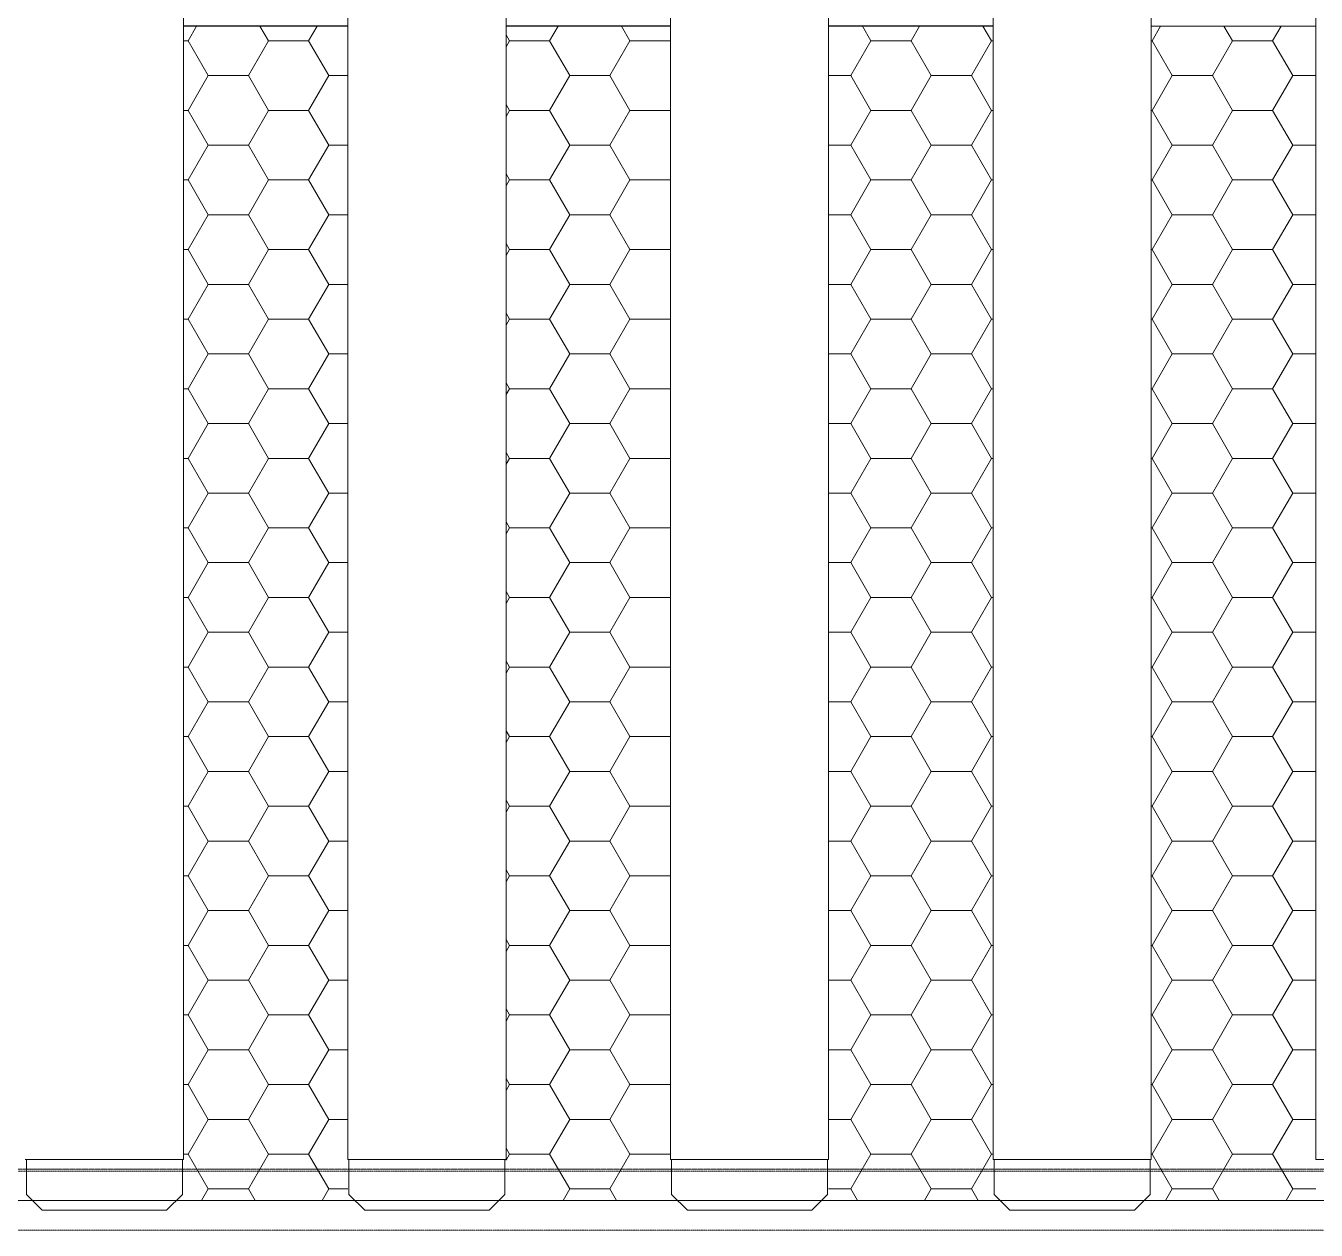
# Model space of a CAD drawing. Header units: millimetres. Extents: x -17070 to 42260, y -291348 to 33880.
# Drawn here: x 16953 to 18177, y 21169 to 22312 of the extents above; entities that cross this region are included whole.
import ezdxf

# ---------------------------------------------------------------- set-up
doc = ezdxf.new("R2010")
doc.units = ezdxf.units.MM
for name, pattern in [('CENTER', [2, 1.25, -0.25, 0.25, -0.25]), ('HIDDEN', [0.375, 0.25, -0.125]), ('HIDDENX2', [0.75, 0.5, -0.25])]:
    doc.linetypes.add(name, pattern=pattern)
doc.layers.add('center', color=1, linetype='CENTER')
doc.layers.add('HIDD', color=2, linetype='HIDDENX2')

# ---------------------------------------------------------------- blocks, each defined once
blk = doc.blocks.new('3')
at = {"lineweight": 20}
for p, q in [((17102.6, 21236.4), (17102.6, 23432.4)), ((17258.6, 21236.4), (17258.6, 23432.4)), ((17408.6, 21236.4), (17408.6, 23432.4)), ((17564.6, 21236.4), (17564.6, 23432.4)), ((17714.6, 21236.4), (17714.6, 23432.4)), ((17870.6, 21236.4), (17870.6, 23432.4)), ((18020.6, 21236.4), (18020.6, 23432.4)), ((18176.6, 21236.4), (18176.6, 23432.4)), ((16952.6, 21236.4), (17102.6, 21236.4)), ((16953.6, 21236.4), (16953.6, 21203.4)), ((17101.6, 21236.4), (17101.6, 21203.4)), ((17258.6, 21236.4), (17408.6, 21236.4)), ((17259.6, 21236.4), (17259.6, 21203.4)), ((17407.6, 21236.4), (17407.6, 21203.4)), ((17564.6, 21236.4), (17714.6, 21236.4)), ((17565.6, 21236.4), (17565.6, 21203.4)), ((17713.6, 21236.4), (17713.6, 21203.4)), ((17870.6, 21236.4), (18020.6, 21236.4)), ((17871.6, 21236.4), (17871.6, 21203.4)), ((18019.6, 21236.4), (18019.6, 21203.4)), ((18176.6, 21236.4), (18326.6, 21236.4)), ((16953.6, 21203.4), (16968.6, 21188.4)), ((17101.6, 21203.4), (17086.6, 21188.4)), ((17259.6, 21203.4), (17274.6, 21188.4)), ((17407.6, 21203.4), (17392.6, 21188.4)), ((17565.6, 21203.4), (17580.6, 21188.4)), ((17713.6, 21203.4), (17698.6, 21188.4)), ((17871.6, 21203.4), (17886.6, 21188.4)), ((18019.6, 21203.4), (18004.6, 21188.4)), ((16968.6, 21188.4), (17086.6, 21188.4)), ((17274.6, 21188.4), (17392.6, 21188.4)), ((17580.6, 21188.4), (17698.6, 21188.4)), ((17886.6, 21188.4), (18004.6, 21188.4))]:
    blk.add_line(p, q, dxfattribs=at)
at = {"color": 7, "lineweight": 20, "ltscale": 0.280701}
for p, q in [((17258.6, 22311.6), (17102.6, 22311.6)), ((17258.6, 22311.4), (17102.6, 22311.4)), ((17258.6, 22311.2), (17102.6, 22311.2)), ((17564.6, 22311.6), (17408.6, 22311.6)), ((17564.6, 22311.4), (17408.6, 22311.4)), ((17564.6, 22311.2), (17408.6, 22311.2)), ((17870.6, 22311.6), (17714.6, 22311.6)), ((17870.6, 22311.4), (17714.6, 22311.4)), ((17870.6, 22311.2), (17714.6, 22311.2)), ((18176.6, 22311.4), (18020.6, 22311.4)), ((18176.6, 22311.2), (18020.6, 22311.2)), ((15884.1, 21197.6), (19089.1, 21197.6))]:
    blk.add_line(p, q, dxfattribs=at)
at = {"color": 7, "linetype": 'Continuous', "lineweight": 20}
for p, q in [((17107, 22297.4), (17115, 22311.2)), ((17183.2, 22297.4), (17175.2, 22311.2)), ((17221.3, 22297.4), (17229.3, 22311.2)), ((17411.8, 22297.4), (17408.6, 22303.1)), ((17449.9, 22297.4), (17457.9, 22311.2)), ((17526.1, 22297.4), (17518.1, 22311.2)), ((17754.7, 22297.4), (17746.7, 22311.2)), ((17792.8, 22297.4), (17800.8, 22311.2)), ((17869, 22297.4), (17861, 22311.2)), ((18021.4, 22297.4), (18029.4, 22311.2)), ((18097.6, 22297.4), (18089.6, 22311.2)), ((18135.7, 22297.4), (18143.7, 22311.2)), ((17102.6, 22297.4), (17107, 22297.4)), ((17126.1, 22264.4), (17107, 22297.4)), ((17164.2, 22264.4), (17183.2, 22297.4)), ((17183.2, 22297.4), (17221.3, 22297.4)), ((17240.4, 22264.4), (17221.3, 22297.4)), ((17408.6, 22291.7), (17411.8, 22297.4)), ((17411.8, 22297.4), (17449.9, 22297.4)), ((17469, 22264.4), (17449.9, 22297.4)), ((17507.1, 22264.4), (17526.1, 22297.4)), ((17526.1, 22297.4), (17564.2, 22297.4)), ((17564.2, 22297.4), (17564.6, 22298)), ((17564.6, 22296.8), (17564.2, 22297.4)), ((17735.7, 22264.4), (17754.7, 22297.4)), ((17754.7, 22297.4), (17792.8, 22297.4)), ((17811.9, 22264.4), (17792.8, 22297.4)), ((17850, 22264.4), (17869, 22297.4)), ((17869, 22297.4), (17870.6, 22297.4)), ((18020.6, 22297.4), (18021.4, 22297.4)), ((18040.5, 22264.4), (18021.4, 22297.4)), ((18078.6, 22264.4), (18097.6, 22297.4)), ((18097.6, 22297.4), (18135.7, 22297.4)), ((18154.8, 22264.4), (18135.7, 22297.4)), ((17107, 22231.4), (17126.1, 22264.4)), ((17126.1, 22264.4), (17164.2, 22264.4)), ((17183.2, 22231.4), (17164.2, 22264.4)), ((17221.3, 22231.4), (17240.4, 22264.4)), ((17240.4, 22264.4), (17258.6, 22264.4)), ((17449.9, 22231.4), (17469, 22264.4)), ((17469, 22264.4), (17507.1, 22264.4)), ((17526.1, 22231.4), (17507.1, 22264.4)), ((17714.6, 22264.4), (17735.7, 22264.4)), ((17754.7, 22231.4), (17735.7, 22264.4)), ((17792.8, 22231.4), (17811.9, 22264.4)), ((17811.9, 22264.4), (17850, 22264.4)), ((17869, 22231.4), (17850, 22264.4)), ((18021.4, 22231.4), (18040.5, 22264.4)), ((18040.5, 22264.4), (18078.6, 22264.4)), ((18097.6, 22231.4), (18078.6, 22264.4)), ((18135.7, 22231.4), (18154.8, 22264.4)), ((18154.8, 22264.4), (18176.6, 22264.4)), ((17102.6, 22231.4), (17107, 22231.4)), ((17126.1, 22198.4), (17107, 22231.4)), ((17164.2, 22198.4), (17183.2, 22231.4)), ((17183.2, 22231.4), (17221.3, 22231.4)), ((17240.4, 22198.4), (17221.3, 22231.4)), ((17411.8, 22231.4), (17408.6, 22237.1)), ((17408.6, 22225.7), (17411.8, 22231.4)), ((17411.8, 22231.4), (17449.9, 22231.4)), ((17469, 22198.4), (17449.9, 22231.4)), ((17507.1, 22198.4), (17526.1, 22231.4)), ((17526.1, 22231.4), (17564.2, 22231.4)), ((17564.2, 22231.4), (17564.6, 22232)), ((17564.6, 22230.8), (17564.2, 22231.4)), ((17735.7, 22198.4), (17754.7, 22231.4)), ((17754.7, 22231.4), (17792.8, 22231.4)), ((17811.9, 22198.4), (17792.8, 22231.4)), ((17850, 22198.4), (17869, 22231.4)), ((17869, 22231.4), (17870.6, 22231.4)), ((18020.6, 22231.4), (18021.4, 22231.4)), ((18040.5, 22198.4), (18021.4, 22231.4)), ((18078.6, 22198.4), (18097.6, 22231.4)), ((18097.6, 22231.4), (18135.7, 22231.4)), ((18154.8, 22198.4), (18135.7, 22231.4)), ((17107, 22165.4), (17126.1, 22198.4)), ((17126.1, 22198.4), (17164.2, 22198.4)), ((17183.2, 22165.4), (17164.2, 22198.4)), ((17221.3, 22165.4), (17240.4, 22198.4)), ((17240.4, 22198.4), (17258.6, 22198.4)), ((17449.9, 22165.4), (17469, 22198.4)), ((17469, 22198.4), (17507.1, 22198.4)), ((17526.1, 22165.4), (17507.1, 22198.4)), ((17714.6, 22198.4), (17735.7, 22198.4)), ((17754.7, 22165.4), (17735.7, 22198.4)), ((17792.8, 22165.4), (17811.9, 22198.4)), ((17811.9, 22198.4), (17850, 22198.4)), ((17869, 22165.4), (17850, 22198.4)), ((18021.4, 22165.4), (18040.5, 22198.4)), ((18040.5, 22198.4), (18078.6, 22198.4)), ((18097.6, 22165.4), (18078.6, 22198.4)), ((18135.7, 22165.4), (18154.8, 22198.4)), ((18154.8, 22198.4), (18176.6, 22198.4)), ((17411.8, 22165.4), (17408.6, 22171.1)), ((17102.6, 22165.4), (17107, 22165.4)), ((17126.1, 22132.4), (17107, 22165.4)), ((17164.2, 22132.4), (17183.2, 22165.4)), ((17183.2, 22165.4), (17221.3, 22165.4)), ((17240.4, 22132.4), (17221.3, 22165.4)), ((17408.6, 22159.7), (17411.8, 22165.4)), ((17411.8, 22165.4), (17449.9, 22165.4)), ((17469, 22132.4), (17449.9, 22165.4)), ((17507.1, 22132.4), (17526.1, 22165.4)), ((17526.1, 22165.4), (17564.2, 22165.4)), ((17564.2, 22165.4), (17564.6, 22166)), ((17564.6, 22164.8), (17564.2, 22165.4)), ((17735.7, 22132.4), (17754.7, 22165.4)), ((17754.7, 22165.4), (17792.8, 22165.4)), ((17811.9, 22132.4), (17792.8, 22165.4)), ((17850, 22132.4), (17869, 22165.4)), ((17869, 22165.4), (17870.6, 22165.4)), ((18020.6, 22165.4), (18021.4, 22165.4)), ((18040.5, 22132.4), (18021.4, 22165.4)), ((18078.6, 22132.4), (18097.6, 22165.4)), ((18097.6, 22165.4), (18135.7, 22165.4)), ((18154.8, 22132.4), (18135.7, 22165.4)), ((17107, 22099.4), (17126.1, 22132.4)), ((17126.1, 22132.4), (17164.2, 22132.4)), ((17183.2, 22099.4), (17164.2, 22132.4)), ((17221.3, 22099.4), (17240.4, 22132.4)), ((17240.4, 22132.4), (17258.6, 22132.4)), ((17449.9, 22099.4), (17469, 22132.4)), ((17469, 22132.4), (17507.1, 22132.4)), ((17526.1, 22099.4), (17507.1, 22132.4)), ((17714.6, 22132.4), (17735.7, 22132.4)), ((17754.7, 22099.4), (17735.7, 22132.4)), ((17792.8, 22099.4), (17811.9, 22132.4)), ((17811.9, 22132.4), (17850, 22132.4)), ((17869, 22099.4), (17850, 22132.4)), ((18021.4, 22099.4), (18040.5, 22132.4)), ((18040.5, 22132.4), (18078.6, 22132.4)), ((18097.6, 22099.4), (18078.6, 22132.4)), ((18135.7, 22099.4), (18154.8, 22132.4)), ((18154.8, 22132.4), (18176.6, 22132.4)), ((17102.6, 22099.4), (17107, 22099.4)), ((17126.1, 22066.4), (17107, 22099.4)), ((17164.2, 22066.4), (17183.2, 22099.4)), ((17183.2, 22099.4), (17221.3, 22099.4)), ((17240.4, 22066.4), (17221.3, 22099.4)), ((17411.8, 22099.4), (17408.6, 22105.1)), ((17408.6, 22093.7), (17411.8, 22099.4)), ((17411.8, 22099.4), (17449.9, 22099.4)), ((17469, 22066.4), (17449.9, 22099.4)), ((17507.1, 22066.4), (17526.1, 22099.4)), ((17526.1, 22099.4), (17564.2, 22099.4)), ((17564.2, 22099.4), (17564.6, 22100)), ((17564.6, 22098.9), (17564.2, 22099.4)), ((17735.7, 22066.4), (17754.7, 22099.4)), ((17754.7, 22099.4), (17792.8, 22099.4)), ((17811.9, 22066.4), (17792.8, 22099.4)), ((17850, 22066.4), (17869, 22099.4)), ((17869, 22099.4), (17870.6, 22099.4)), ((18020.6, 22099.4), (18021.4, 22099.4)), ((18040.5, 22066.4), (18021.4, 22099.4)), ((18078.6, 22066.4), (18097.6, 22099.4)), ((18097.6, 22099.4), (18135.7, 22099.4)), ((18154.8, 22066.4), (18135.7, 22099.4)), ((17107, 22033.4), (17126.1, 22066.4)), ((17126.1, 22066.4), (17164.2, 22066.4)), ((17183.2, 22033.4), (17164.2, 22066.4)), ((17221.3, 22033.4), (17240.4, 22066.4)), ((17240.4, 22066.4), (17258.6, 22066.4)), ((17449.9, 22033.4), (17469, 22066.4)), ((17469, 22066.4), (17507.1, 22066.4)), ((17526.1, 22033.4), (17507.1, 22066.4)), ((17714.6, 22066.4), (17735.7, 22066.4)), ((17754.7, 22033.4), (17735.7, 22066.4)), ((17792.8, 22033.4), (17811.9, 22066.4)), ((17811.9, 22066.4), (17850, 22066.4)), ((17869, 22033.4), (17850, 22066.4)), ((18021.4, 22033.4), (18040.5, 22066.4)), ((18040.5, 22066.4), (18078.6, 22066.4)), ((18097.6, 22033.4), (18078.6, 22066.4)), ((18135.7, 22033.4), (18154.8, 22066.4)), ((18154.8, 22066.4), (18176.6, 22066.4)), ((17102.6, 22033.4), (17107, 22033.4)), ((17126.1, 22000.4), (17107, 22033.4)), ((17164.2, 22000.4), (17183.2, 22033.4)), ((17183.2, 22033.4), (17221.3, 22033.4)), ((17240.4, 22000.4), (17221.3, 22033.4)), ((17411.8, 22033.4), (17408.6, 22039.1)), ((17408.6, 22027.8), (17411.8, 22033.4)), ((17411.8, 22033.4), (17449.9, 22033.4)), ((17469, 22000.4), (17449.9, 22033.4)), ((17507.1, 22000.4), (17526.1, 22033.4)), ((17526.1, 22033.4), (17564.2, 22033.4)), ((17564.2, 22033.4), (17564.6, 22034)), ((17564.6, 22032.9), (17564.2, 22033.4)), ((17735.7, 22000.4), (17754.7, 22033.4)), ((17754.7, 22033.4), (17792.8, 22033.4)), ((17811.9, 22000.4), (17792.8, 22033.4)), ((17850, 22000.4), (17869, 22033.4)), ((17869, 22033.4), (17870.6, 22033.4)), ((18020.6, 22033.4), (18021.4, 22033.4)), ((18040.5, 22000.4), (18021.4, 22033.4)), ((18078.6, 22000.4), (18097.6, 22033.4)), ((18097.6, 22033.4), (18135.7, 22033.4)), ((18154.8, 22000.4), (18135.7, 22033.4)), ((17107, 21967.4), (17126.1, 22000.4)), ((17126.1, 22000.4), (17164.2, 22000.4)), ((17183.2, 21967.4), (17164.2, 22000.4)), ((17221.3, 21967.4), (17240.4, 22000.4)), ((17240.4, 22000.4), (17258.6, 22000.4)), ((17449.9, 21967.4), (17469, 22000.4)), ((17469, 22000.4), (17507.1, 22000.4)), ((17526.1, 21967.4), (17507.1, 22000.4)), ((17714.6, 22000.4), (17735.7, 22000.4)), ((17754.7, 21967.4), (17735.7, 22000.4)), ((17792.8, 21967.4), (17811.9, 22000.4)), ((17811.9, 22000.4), (17850, 22000.4)), ((17869, 21967.4), (17850, 22000.4)), ((18021.4, 21967.4), (18040.5, 22000.4)), ((18040.5, 22000.4), (18078.6, 22000.4)), ((18097.6, 21967.4), (18078.6, 22000.4)), ((18135.7, 21967.4), (18154.8, 22000.4)), ((18154.8, 22000.4), (18176.6, 22000.4)), ((17411.8, 21967.4), (17408.6, 21973.1)), ((17102.6, 21967.4), (17107, 21967.4)), ((17126.1, 21934.4), (17107, 21967.4)), ((17164.2, 21934.4), (17183.2, 21967.4)), ((17183.2, 21967.4), (17221.3, 21967.4)), ((17240.4, 21934.4), (17221.3, 21967.4)), ((17408.6, 21961.8), (17411.8, 21967.4)), ((17411.8, 21967.4), (17449.9, 21967.4)), ((17469, 21934.4), (17449.9, 21967.4)), ((17507.1, 21934.4), (17526.1, 21967.4)), ((17526.1, 21967.4), (17564.2, 21967.4)), ((17564.2, 21967.4), (17564.6, 21968)), ((17564.6, 21966.9), (17564.2, 21967.4)), ((17735.7, 21934.4), (17754.7, 21967.4)), ((17754.7, 21967.4), (17792.8, 21967.4)), ((17811.9, 21934.4), (17792.8, 21967.4)), ((17850, 21934.4), (17869, 21967.4)), ((17869, 21967.4), (17870.6, 21967.4)), ((18020.6, 21967.4), (18021.4, 21967.4)), ((18040.5, 21934.4), (18021.4, 21967.4)), ((18078.6, 21934.4), (18097.6, 21967.4)), ((18097.6, 21967.4), (18135.7, 21967.4)), ((18154.8, 21934.4), (18135.7, 21967.4)), ((17107, 21901.4), (17126.1, 21934.4)), ((17126.1, 21934.4), (17164.2, 21934.4)), ((17183.2, 21901.4), (17164.2, 21934.4)), ((17221.3, 21901.4), (17240.4, 21934.4)), ((17240.4, 21934.4), (17258.6, 21934.4)), ((17449.9, 21901.4), (17469, 21934.4)), ((17469, 21934.4), (17507.1, 21934.4)), ((17526.1, 21901.4), (17507.1, 21934.4)), ((17714.6, 21934.4), (17735.7, 21934.4)), ((17754.7, 21901.4), (17735.7, 21934.4)), ((17792.8, 21901.4), (17811.9, 21934.4)), ((17811.9, 21934.4), (17850, 21934.4)), ((17869, 21901.4), (17850, 21934.4)), ((18021.4, 21901.4), (18040.5, 21934.4)), ((18040.5, 21934.4), (18078.6, 21934.4)), ((18097.6, 21901.4), (18078.6, 21934.4)), ((18135.7, 21901.4), (18154.8, 21934.4)), ((18154.8, 21934.4), (18176.6, 21934.4)), ((17102.6, 21901.4), (17107, 21901.4)), ((17126.1, 21868.4), (17107, 21901.4)), ((17164.2, 21868.4), (17183.2, 21901.4)), ((17183.2, 21901.4), (17221.3, 21901.4)), ((17240.4, 21868.4), (17221.3, 21901.4)), ((17411.8, 21901.4), (17408.6, 21907.1)), ((17408.6, 21895.8), (17411.8, 21901.4)), ((17411.8, 21901.4), (17449.9, 21901.4)), ((17469, 21868.4), (17449.9, 21901.4)), ((17507.1, 21868.4), (17526.1, 21901.4)), ((17526.1, 21901.4), (17564.2, 21901.4)), ((17564.2, 21901.4), (17564.6, 21902)), ((17564.6, 21900.9), (17564.2, 21901.4)), ((17735.7, 21868.4), (17754.7, 21901.4)), ((17754.7, 21901.4), (17792.8, 21901.4)), ((17811.9, 21868.4), (17792.8, 21901.4)), ((17850, 21868.4), (17869, 21901.4)), ((17869, 21901.4), (17870.6, 21901.4)), ((18020.6, 21901.4), (18021.4, 21901.4)), ((18040.5, 21868.4), (18021.4, 21901.4)), ((18078.6, 21868.4), (18097.6, 21901.4)), ((18097.6, 21901.4), (18135.7, 21901.4)), ((18154.8, 21868.4), (18135.7, 21901.4)), ((17107, 21835.5), (17126.1, 21868.4)), ((17126.1, 21868.4), (17164.2, 21868.4)), ((17183.2, 21835.4), (17164.2, 21868.4)), ((17221.3, 21835.5), (17240.4, 21868.4)), ((17240.4, 21868.4), (17258.6, 21868.4)), ((17449.9, 21835.5), (17469, 21868.4)), ((17469, 21868.4), (17507.1, 21868.4)), ((17526.1, 21835.4), (17507.1, 21868.4)), ((17714.6, 21868.4), (17735.7, 21868.4)), ((17754.7, 21835.4), (17735.7, 21868.4)), ((17792.8, 21835.5), (17811.9, 21868.4)), ((17811.9, 21868.4), (17850, 21868.4)), ((17869, 21835.4), (17850, 21868.4)), ((18021.4, 21835.5), (18040.5, 21868.4)), ((18040.5, 21868.4), (18078.6, 21868.4)), ((18097.6, 21835.4), (18078.6, 21868.4)), ((18135.7, 21835.5), (18154.8, 21868.4)), ((18154.8, 21868.4), (18176.6, 21868.4)), ((17411.8, 21835.4), (17408.6, 21841.1)), ((17102.6, 21835.4), (17107, 21835.4)), ((17126.1, 21802.5), (17107, 21835.4)), ((17164.2, 21802.5), (17183.2, 21835.5)), ((17183.2, 21835.4), (17221.3, 21835.4)), ((17240.4, 21802.5), (17221.3, 21835.4)), ((17408.6, 21829.8), (17411.8, 21835.5)), ((17411.8, 21835.4), (17449.9, 21835.4)), ((17469, 21802.5), (17449.9, 21835.4)), ((17507.1, 21802.5), (17526.1, 21835.5)), ((17526.1, 21835.4), (17564.2, 21835.4)), ((17564.2, 21835.5), (17564.6, 21836)), ((17564.6, 21834.9), (17564.2, 21835.4)), ((17735.7, 21802.5), (17754.7, 21835.5)), ((17754.7, 21835.4), (17792.8, 21835.4)), ((17811.9, 21802.5), (17792.8, 21835.4)), ((17850, 21802.5), (17869, 21835.5)), ((17869, 21835.4), (17870.6, 21835.4)), ((18020.6, 21835.4), (18021.4, 21835.4)), ((18040.5, 21802.5), (18021.4, 21835.4)), ((18078.6, 21802.5), (18097.6, 21835.5)), ((18097.6, 21835.4), (18135.7, 21835.4)), ((18154.8, 21802.5), (18135.7, 21835.4)), ((17107, 21769.5), (17126.1, 21802.5)), ((17126.1, 21802.5), (17164.2, 21802.5)), ((17183.2, 21769.5), (17164.2, 21802.5)), ((17221.3, 21769.5), (17240.4, 21802.5)), ((17240.4, 21802.5), (17258.6, 21802.5)), ((17449.9, 21769.5), (17469, 21802.5)), ((17469, 21802.5), (17507.1, 21802.5)), ((17526.1, 21769.5), (17507.1, 21802.5)), ((17714.6, 21802.5), (17735.7, 21802.5)), ((17754.7, 21769.5), (17735.7, 21802.5)), ((17792.8, 21769.5), (17811.9, 21802.5)), ((17811.9, 21802.5), (17850, 21802.5)), ((17869, 21769.5), (17850, 21802.5)), ((18021.4, 21769.5), (18040.5, 21802.5)), ((18040.5, 21802.5), (18078.6, 21802.5)), ((18097.6, 21769.5), (18078.6, 21802.5)), ((18135.7, 21769.5), (18154.8, 21802.5)), ((18154.8, 21802.5), (18176.6, 21802.5)), ((17411.8, 21769.5), (17408.6, 21775.1)), ((17102.6, 21769.5), (17107, 21769.5)), ((17126.1, 21736.5), (17107, 21769.5)), ((17164.2, 21736.5), (17183.2, 21769.5)), ((17183.2, 21769.5), (17221.3, 21769.5)), ((17240.4, 21736.5), (17221.3, 21769.5)), ((17408.6, 21763.8), (17411.8, 21769.5)), ((17411.8, 21769.5), (17449.9, 21769.5)), ((17469, 21736.5), (17449.9, 21769.5)), ((17507.1, 21736.5), (17526.1, 21769.5)), ((17526.1, 21769.5), (17564.2, 21769.5)), ((17564.2, 21769.5), (17564.6, 21770)), ((17564.6, 21768.9), (17564.2, 21769.5)), ((17735.7, 21736.5), (17754.7, 21769.5)), ((17754.7, 21769.5), (17792.8, 21769.5)), ((17811.9, 21736.5), (17792.8, 21769.5)), ((17850, 21736.5), (17869, 21769.5)), ((17869, 21769.5), (17870.6, 21769.5)), ((18020.6, 21769.5), (18021.4, 21769.5)), ((18040.5, 21736.5), (18021.4, 21769.5)), ((18078.6, 21736.5), (18097.6, 21769.5)), ((18097.6, 21769.5), (18135.7, 21769.5)), ((18154.8, 21736.5), (18135.7, 21769.5)), ((17107, 21703.5), (17126.1, 21736.5)), ((17126.1, 21736.5), (17164.2, 21736.5)), ((17183.2, 21703.5), (17164.2, 21736.5)), ((17221.3, 21703.5), (17240.4, 21736.5)), ((17240.4, 21736.5), (17258.6, 21736.5)), ((17449.9, 21703.5), (17469, 21736.5)), ((17469, 21736.5), (17507.1, 21736.5)), ((17526.1, 21703.5), (17507.1, 21736.5)), ((17714.6, 21736.5), (17735.7, 21736.5)), ((17754.7, 21703.5), (17735.7, 21736.5)), ((17792.8, 21703.5), (17811.9, 21736.5)), ((17811.9, 21736.5), (17850, 21736.5)), ((17869, 21703.5), (17850, 21736.5)), ((18021.4, 21703.5), (18040.5, 21736.5)), ((18040.5, 21736.5), (18078.6, 21736.5)), ((18097.6, 21703.5), (18078.6, 21736.5)), ((18135.7, 21703.5), (18154.8, 21736.5)), ((18154.8, 21736.5), (18176.6, 21736.5)), ((17102.6, 21703.5), (17107, 21703.5)), ((17126.1, 21670.5), (17107, 21703.5)), ((17164.2, 21670.5), (17183.2, 21703.5)), ((17183.2, 21703.5), (17221.3, 21703.5)), ((17240.4, 21670.5), (17221.3, 21703.5)), ((17411.8, 21703.5), (17408.6, 21709.1)), ((17408.6, 21697.8), (17411.8, 21703.5)), ((17411.8, 21703.5), (17449.9, 21703.5)), ((17469, 21670.5), (17449.9, 21703.5)), ((17507.1, 21670.5), (17526.1, 21703.5)), ((17526.1, 21703.5), (17564.2, 21703.5)), ((17564.2, 21703.5), (17564.6, 21704)), ((17564.6, 21702.9), (17564.2, 21703.5)), ((17735.7, 21670.5), (17754.7, 21703.5)), ((17754.7, 21703.5), (17792.8, 21703.5)), ((17811.9, 21670.5), (17792.8, 21703.5)), ((17850, 21670.5), (17869, 21703.5)), ((17869, 21703.5), (17870.6, 21703.5)), ((18020.6, 21703.5), (18021.4, 21703.5)), ((18040.5, 21670.5), (18021.4, 21703.5)), ((18078.6, 21670.5), (18097.6, 21703.5)), ((18097.6, 21703.5), (18135.7, 21703.5)), ((18154.8, 21670.5), (18135.7, 21703.5)), ((17107, 21637.5), (17126.1, 21670.5)), ((17126.1, 21670.5), (17164.2, 21670.5)), ((17183.2, 21637.5), (17164.2, 21670.5)), ((17221.3, 21637.5), (17240.4, 21670.5)), ((17240.4, 21670.5), (17258.6, 21670.5)), ((17449.9, 21637.5), (17469, 21670.5)), ((17469, 21670.5), (17507.1, 21670.5)), ((17526.1, 21637.5), (17507.1, 21670.5)), ((17714.6, 21670.5), (17735.7, 21670.5)), ((17754.7, 21637.5), (17735.7, 21670.5)), ((17792.8, 21637.5), (17811.9, 21670.5)), ((17811.9, 21670.5), (17850, 21670.5)), ((17869, 21637.5), (17850, 21670.5)), ((18021.4, 21637.5), (18040.5, 21670.5)), ((18040.5, 21670.5), (18078.6, 21670.5)), ((18097.6, 21637.5), (18078.6, 21670.5)), ((18135.7, 21637.5), (18154.8, 21670.5)), ((18154.8, 21670.5), (18176.6, 21670.5)), ((17411.8, 21637.5), (17408.6, 21643.1)), ((17102.6, 21637.5), (17107, 21637.5)), ((17126.1, 21604.5), (17107, 21637.5)), ((17164.2, 21604.5), (17183.2, 21637.5)), ((17183.2, 21637.5), (17221.3, 21637.5)), ((17240.4, 21604.5), (17221.3, 21637.5)), ((17408.6, 21631.8), (17411.8, 21637.5)), ((17411.8, 21637.5), (17449.9, 21637.5)), ((17469, 21604.5), (17449.9, 21637.5)), ((17507.1, 21604.5), (17526.1, 21637.5)), ((17526.1, 21637.5), (17564.2, 21637.5)), ((17564.2, 21637.5), (17564.6, 21638)), ((17564.6, 21636.9), (17564.2, 21637.5)), ((17735.7, 21604.5), (17754.7, 21637.5)), ((17754.7, 21637.5), (17792.8, 21637.5)), ((17811.9, 21604.5), (17792.8, 21637.5)), ((17850, 21604.5), (17869, 21637.5)), ((17869, 21637.5), (17870.6, 21637.5)), ((18020.6, 21637.5), (18021.4, 21637.5)), ((18040.5, 21604.5), (18021.4, 21637.5)), ((18078.6, 21604.5), (18097.6, 21637.5)), ((18097.6, 21637.5), (18135.7, 21637.5)), ((18154.8, 21604.5), (18135.7, 21637.5)), ((17107, 21571.5), (17126.1, 21604.5)), ((17126.1, 21604.5), (17164.2, 21604.5)), ((17183.2, 21571.5), (17164.2, 21604.5)), ((17221.3, 21571.5), (17240.4, 21604.5)), ((17240.4, 21604.5), (17258.6, 21604.5)), ((17449.9, 21571.5), (17469, 21604.5)), ((17469, 21604.5), (17507.1, 21604.5)), ((17526.1, 21571.5), (17507.1, 21604.5)), ((17714.6, 21604.5), (17735.7, 21604.5)), ((17754.7, 21571.5), (17735.7, 21604.5)), ((17792.8, 21571.5), (17811.9, 21604.5)), ((17811.9, 21604.5), (17850, 21604.5)), ((17869, 21571.5), (17850, 21604.5)), ((18021.4, 21571.5), (18040.5, 21604.5)), ((18040.5, 21604.5), (18078.6, 21604.5)), ((18097.6, 21571.5), (18078.6, 21604.5)), ((18135.7, 21571.5), (18154.8, 21604.5)), ((18154.8, 21604.5), (18176.6, 21604.5)), ((17102.6, 21571.5), (17107, 21571.5)), ((17126.1, 21538.5), (17107, 21571.5)), ((17164.2, 21538.5), (17183.2, 21571.5)), ((17183.2, 21571.5), (17221.3, 21571.5)), ((17240.4, 21538.5), (17221.3, 21571.5)), ((17411.8, 21571.5), (17408.6, 21577.2)), ((17408.6, 21565.8), (17411.8, 21571.5)), ((17411.8, 21571.5), (17449.9, 21571.5)), ((17469, 21538.5), (17449.9, 21571.5)), ((17507.1, 21538.5), (17526.1, 21571.5)), ((17526.1, 21571.5), (17564.2, 21571.5)), ((17564.2, 21571.5), (17564.6, 21572)), ((17564.6, 21570.9), (17564.2, 21571.5)), ((17735.7, 21538.5), (17754.7, 21571.5)), ((17754.7, 21571.5), (17792.8, 21571.5)), ((17811.9, 21538.5), (17792.8, 21571.5)), ((17850, 21538.5), (17869, 21571.5)), ((17869, 21571.5), (17870.6, 21571.5)), ((18020.6, 21571.5), (18021.4, 21571.5)), ((18040.5, 21538.5), (18021.4, 21571.5)), ((18078.6, 21538.5), (18097.6, 21571.5)), ((18097.6, 21571.5), (18135.7, 21571.5)), ((18154.8, 21538.5), (18135.7, 21571.5)), ((17107, 21505.5), (17126.1, 21538.5)), ((17126.1, 21538.5), (17164.2, 21538.5)), ((17183.2, 21505.5), (17164.2, 21538.5)), ((17221.3, 21505.5), (17240.4, 21538.5)), ((17240.4, 21538.5), (17258.6, 21538.5)), ((17449.9, 21505.5), (17469, 21538.5)), ((17469, 21538.5), (17507.1, 21538.5)), ((17526.1, 21505.5), (17507.1, 21538.5)), ((17714.6, 21538.5), (17735.7, 21538.5)), ((17754.7, 21505.5), (17735.7, 21538.5)), ((17792.8, 21505.5), (17811.9, 21538.5)), ((17811.9, 21538.5), (17850, 21538.5)), ((17869, 21505.5), (17850, 21538.5)), ((18021.4, 21505.5), (18040.5, 21538.5)), ((18040.5, 21538.5), (18078.6, 21538.5)), ((18097.6, 21505.5), (18078.6, 21538.5)), ((18135.7, 21505.5), (18154.8, 21538.5)), ((18154.8, 21538.5), (18176.6, 21538.5)), ((17411.8, 21505.5), (17408.6, 21511.2)), ((17564.2, 21505.5), (17564.6, 21506.1)), ((17102.6, 21505.5), (17107, 21505.5)), ((17126.1, 21472.5), (17107, 21505.5)), ((17164.2, 21472.5), (17183.2, 21505.5)), ((17183.2, 21505.5), (17221.3, 21505.5)), ((17240.4, 21472.5), (17221.3, 21505.5)), ((17408.6, 21499.8), (17411.8, 21505.5)), ((17411.8, 21505.5), (17449.9, 21505.5)), ((17469, 21472.5), (17449.9, 21505.5)), ((17507.1, 21472.5), (17526.1, 21505.5)), ((17526.1, 21505.5), (17564.2, 21505.5)), ((17564.6, 21504.9), (17564.2, 21505.5)), ((17735.7, 21472.5), (17754.7, 21505.5)), ((17754.7, 21505.5), (17792.8, 21505.5)), ((17811.9, 21472.5), (17792.8, 21505.5)), ((17850, 21472.5), (17869, 21505.5)), ((17869, 21505.5), (17870.6, 21505.5)), ((18020.6, 21505.5), (18021.4, 21505.5)), ((18040.5, 21472.5), (18021.4, 21505.5)), ((18078.6, 21472.5), (18097.6, 21505.5)), ((18097.6, 21505.5), (18135.7, 21505.5)), ((18154.8, 21472.5), (18135.7, 21505.5)), ((17107, 21439.5), (17126.1, 21472.5)), ((17126.1, 21472.5), (17164.2, 21472.5)), ((17183.2, 21439.5), (17164.2, 21472.5)), ((17221.3, 21439.5), (17240.4, 21472.5)), ((17240.4, 21472.5), (17258.6, 21472.5)), ((17449.9, 21439.5), (17469, 21472.5)), ((17469, 21472.5), (17507.1, 21472.5)), ((17526.1, 21439.5), (17507.1, 21472.5)), ((17714.6, 21472.5), (17735.7, 21472.5)), ((17754.7, 21439.5), (17735.7, 21472.5)), ((17792.8, 21439.5), (17811.9, 21472.5)), ((17811.9, 21472.5), (17850, 21472.5)), ((17869, 21439.5), (17850, 21472.5)), ((18021.4, 21439.5), (18040.5, 21472.5)), ((18040.5, 21472.5), (18078.6, 21472.5)), ((18097.6, 21439.5), (18078.6, 21472.5)), ((18135.7, 21439.5), (18154.8, 21472.5)), ((18154.8, 21472.5), (18176.6, 21472.5)), ((17411.8, 21439.5), (17408.6, 21445.2)), ((17102.6, 21439.5), (17107, 21439.5)), ((17126.1, 21406.5), (17107, 21439.5)), ((17164.2, 21406.5), (17183.2, 21439.5)), ((17183.2, 21439.5), (17221.3, 21439.5)), ((17240.4, 21406.5), (17221.3, 21439.5)), ((17408.6, 21433.8), (17411.8, 21439.5)), ((17411.8, 21439.5), (17449.9, 21439.5)), ((17469, 21406.5), (17449.9, 21439.5)), ((17507.1, 21406.5), (17526.1, 21439.5)), ((17526.1, 21439.5), (17564.2, 21439.5)), ((17564.2, 21439.5), (17564.6, 21440.1)), ((17564.6, 21438.9), (17564.2, 21439.5)), ((17735.7, 21406.5), (17754.7, 21439.5)), ((17754.7, 21439.5), (17792.8, 21439.5)), ((17811.9, 21406.5), (17792.8, 21439.5)), ((17850, 21406.5), (17869, 21439.5)), ((17869, 21439.5), (17870.6, 21439.5)), ((18020.6, 21439.5), (18021.4, 21439.5)), ((18040.5, 21406.5), (18021.4, 21439.5)), ((18078.6, 21406.5), (18097.6, 21439.5)), ((18097.6, 21439.5), (18135.7, 21439.5)), ((18154.8, 21406.5), (18135.7, 21439.5)), ((17107, 21373.5), (17126.1, 21406.5)), ((17126.1, 21406.5), (17164.2, 21406.5)), ((17183.2, 21373.5), (17164.2, 21406.5)), ((17221.3, 21373.5), (17240.4, 21406.5)), ((17240.4, 21406.5), (17258.6, 21406.5)), ((17449.9, 21373.5), (17469, 21406.5)), ((17469, 21406.5), (17507.1, 21406.5)), ((17526.1, 21373.5), (17507.1, 21406.5)), ((17714.6, 21406.5), (17735.7, 21406.5)), ((17754.7, 21373.5), (17735.7, 21406.5)), ((17792.8, 21373.5), (17811.9, 21406.5)), ((17811.9, 21406.5), (17850, 21406.5)), ((17869, 21373.5), (17850, 21406.5)), ((18021.4, 21373.5), (18040.5, 21406.5)), ((18040.5, 21406.5), (18078.6, 21406.5)), ((18097.6, 21373.5), (18078.6, 21406.5)), ((18135.7, 21373.5), (18154.8, 21406.5)), ((18154.8, 21406.5), (18176.6, 21406.5)), ((17102.6, 21373.5), (17107, 21373.5)), ((17126.1, 21340.5), (17107, 21373.5)), ((17164.2, 21340.5), (17183.2, 21373.5)), ((17183.2, 21373.5), (17221.3, 21373.5)), ((17240.4, 21340.5), (17221.3, 21373.5)), ((17411.8, 21373.5), (17408.6, 21379.2)), ((17408.6, 21367.8), (17411.8, 21373.5)), ((17411.8, 21373.5), (17449.9, 21373.5)), ((17469, 21340.5), (17449.9, 21373.5)), ((17507.1, 21340.5), (17526.1, 21373.5)), ((17526.1, 21373.5), (17564.2, 21373.5)), ((17564.2, 21373.5), (17564.6, 21374.1)), ((17564.6, 21372.9), (17564.2, 21373.5)), ((17735.7, 21340.5), (17754.7, 21373.5)), ((17754.7, 21373.5), (17792.8, 21373.5)), ((17811.9, 21340.5), (17792.8, 21373.5)), ((17850, 21340.5), (17869, 21373.5)), ((17869, 21373.5), (17870.6, 21373.5)), ((18020.6, 21373.5), (18021.4, 21373.5)), ((18040.5, 21340.5), (18021.4, 21373.5)), ((18078.6, 21340.5), (18097.6, 21373.5)), ((18097.6, 21373.5), (18135.7, 21373.5)), ((18154.8, 21340.5), (18135.7, 21373.5)), ((17107, 21307.5), (17126.1, 21340.5)), ((17126.1, 21340.5), (17164.2, 21340.5)), ((17183.2, 21307.5), (17164.2, 21340.5)), ((17221.3, 21307.5), (17240.4, 21340.5)), ((17240.4, 21340.5), (17258.6, 21340.5)), ((17449.9, 21307.5), (17469, 21340.5)), ((17469, 21340.5), (17507.1, 21340.5)), ((17526.1, 21307.5), (17507.1, 21340.5)), ((17714.6, 21340.5), (17735.7, 21340.5)), ((17754.7, 21307.5), (17735.7, 21340.5)), ((17792.8, 21307.5), (17811.9, 21340.5)), ((17811.9, 21340.5), (17850, 21340.5)), ((17869, 21307.5), (17850, 21340.5)), ((18021.4, 21307.5), (18040.5, 21340.5)), ((18040.5, 21340.5), (18078.6, 21340.5)), ((18097.6, 21307.5), (18078.6, 21340.5)), ((18135.7, 21307.5), (18154.8, 21340.5)), ((18154.8, 21340.5), (18176.6, 21340.5)), ((17411.8, 21307.5), (17408.6, 21313.2)), ((17102.6, 21307.5), (17107, 21307.5)), ((17126.1, 21274.5), (17107, 21307.5)), ((17164.2, 21274.5), (17183.2, 21307.5)), ((17183.2, 21307.5), (17221.3, 21307.5)), ((17240.4, 21274.5), (17221.3, 21307.5)), ((17408.6, 21301.8), (17411.8, 21307.5)), ((17411.8, 21307.5), (17449.9, 21307.5)), ((17469, 21274.5), (17449.9, 21307.5)), ((17507.1, 21274.5), (17526.1, 21307.5)), ((17526.1, 21307.5), (17564.2, 21307.5)), ((17564.2, 21307.5), (17564.6, 21308.1)), ((17564.6, 21307), (17564.2, 21307.5)), ((17735.7, 21274.5), (17754.7, 21307.5)), ((17754.7, 21307.5), (17792.8, 21307.5)), ((17811.9, 21274.5), (17792.8, 21307.5)), ((17850, 21274.5), (17869, 21307.5)), ((17869, 21307.5), (17870.6, 21307.5)), ((18020.6, 21307.5), (18021.4, 21307.5)), ((18040.5, 21274.5), (18021.4, 21307.5)), ((18078.6, 21274.5), (18097.6, 21307.5)), ((18097.6, 21307.5), (18135.7, 21307.5)), ((18154.8, 21274.5), (18135.7, 21307.5)), ((17107, 21241.5), (17126.1, 21274.5)), ((17126.1, 21274.5), (17164.2, 21274.5)), ((17183.2, 21241.5), (17164.2, 21274.5)), ((17221.3, 21241.5), (17240.4, 21274.5)), ((17240.4, 21274.5), (17258.6, 21274.5)), ((17449.9, 21241.5), (17469, 21274.5)), ((17469, 21274.5), (17507.1, 21274.5)), ((17526.1, 21241.5), (17507.1, 21274.5)), ((17714.6, 21274.5), (17735.7, 21274.5)), ((17754.7, 21241.5), (17735.7, 21274.5)), ((17792.8, 21241.5), (17811.9, 21274.5)), ((17811.9, 21274.5), (17850, 21274.5)), ((17869, 21241.5), (17850, 21274.5)), ((18021.4, 21241.5), (18040.5, 21274.5)), ((18040.5, 21274.5), (18078.6, 21274.5)), ((18097.6, 21241.5), (18078.6, 21274.5)), ((18135.7, 21241.5), (18154.8, 21274.5)), ((18154.8, 21274.5), (18176.6, 21274.5)), ((17102.6, 21241.5), (17107, 21241.5)), ((17126.1, 21208.5), (17107, 21241.5)), ((17164.2, 21208.5), (17183.2, 21241.5)), ((17183.2, 21241.5), (17221.3, 21241.5)), ((17240.4, 21208.5), (17221.3, 21241.5)), ((17411.8, 21241.5), (17408.6, 21247.2)), ((17408.6, 21235.9), (17411.8, 21241.5)), ((17411.8, 21241.5), (17449.9, 21241.5)), ((17469, 21208.5), (17449.9, 21241.5)), ((17507.1, 21208.5), (17526.1, 21241.5)), ((17526.1, 21241.5), (17564.2, 21241.5)), ((17564.2, 21241.5), (17564.6, 21242.1)), ((17564.6, 21241), (17564.2, 21241.5)), ((17735.7, 21208.5), (17754.7, 21241.5)), ((17754.7, 21241.5), (17792.8, 21241.5)), ((17811.9, 21208.5), (17792.8, 21241.5)), ((17850, 21208.5), (17869, 21241.5)), ((17869, 21241.5), (17870.6, 21241.5)), ((18020.6, 21241.5), (18021.4, 21241.5)), ((18040.5, 21208.5), (18021.4, 21241.5)), ((18078.6, 21208.5), (18097.6, 21241.5)), ((18097.6, 21241.5), (18135.7, 21241.5)), ((18154.8, 21208.5), (18135.7, 21241.5)), ((17119.8, 21197.6), (17126.1, 21208.5)), ((17126.1, 21208.5), (17164.2, 21208.5)), ((17170.5, 21197.6), (17164.2, 21208.5)), ((17234.1, 21197.6), (17240.4, 21208.5)), ((17240.4, 21208.5), (17258.6, 21208.5)), ((17462.7, 21197.6), (17469, 21208.5)), ((17469, 21208.5), (17507.1, 21208.5)), ((17513.4, 21197.6), (17507.1, 21208.5)), ((17714.6, 21208.5), (17735.7, 21208.5)), ((17742, 21197.6), (17735.7, 21208.5)), ((17805.6, 21197.6), (17811.9, 21208.5)), ((17811.9, 21208.5), (17850, 21208.5)), ((17856.3, 21197.6), (17850, 21208.5)), ((18034.2, 21197.6), (18040.5, 21208.5)), ((18040.5, 21208.5), (18078.6, 21208.5)), ((18084.9, 21197.6), (18078.6, 21208.5)), ((18148.5, 21197.6), (18154.8, 21208.5)), ((18154.8, 21208.5), (18176.6, 21208.5))]:
    blk.add_line(p, q, dxfattribs=at)
at = {"color": 0, "lineweight": 20}
for points in [[(18938.6, 22311.2), (19091, 22311.2), (19093, 21197.6), (15884.1, 21197.6), (15882.1, 22311.2), (16034.6, 22311.2)], [(17102.6, 22311.2), (17258.6, 22311.2)], [(17408.6, 22311.2), (17564.6, 22311.2)], [(17714.6, 22311.2), (17870.6, 22311.2)], [(18020.6, 22311.2), (18176.6, 22311.2)]]:
    blk.add_lwpolyline(points, dxfattribs=at)
at = {"layer": 'center', "lineweight": 20}
blk.add_line((15836.6, 21227.4), (19136.6, 21227.4), dxfattribs=at)
at = {"layer": 'HIDD', "linetype": 'HIDDEN', "lineweight": 20}
for p, q in [((15838.6, 21225.4), (19134.6, 21225.4)), ((15838.6, 21169.4), (19136.6, 21169.4))]:
    blk.add_line(p, q, dxfattribs=at)

msp = doc.modelspace()

# ---------------------------------------------------------------- block references
msp.add_blockref('3', (0, 0))

doc.saveas('drawing.dxf')
